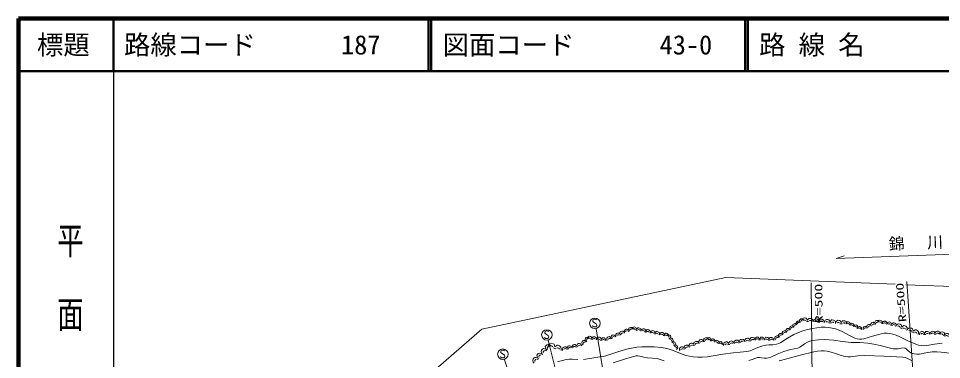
# Model space of a CAD drawing. Units: millimetres, scale not verified. Extents: x 63960 to 703960, y 389 to 360389.
# Drawn here: x 63960 to 238921, y 295718 to 360389 of the extents above; entities that cross this region are included whole.
import ezdxf
from ezdxf.enums import TextEntityAlignment as Align

# ---------------------------------------------------------------- set-up
doc = ezdxf.new("R2010")
doc.units = ezdxf.units.MM
doc.header["$LTSCALE"] = 1000
for name, color, linetype, lineweight in [('M-TTL', 2, 'Continuous', 140), ('M-TTL-BAND', 7, 'Continuous', 25), ('M-TTL-LINE', 7, 'Continuous', 50), ('S-BGD', 1, 'Continuous', 13), ('S-BGD-HTXT', 6, 'Continuous', 13)]:
    doc.layers.add(name, color=color, linetype=linetype, lineweight=lineweight)
doc.layers.add('M-TTL-TXT', color=7, linetype='Continuous')
doc.styles.add('@ＭＳ ゴシック', font='')
doc.styles.add('ＭＳ ゴシック', font='')
doc.styles.get('@ＭＳ ゴシック').set_extended_font_data('@MS Gothic')
doc.styles.get('ＭＳ ゴシック').set_extended_font_data('MS Gothic')

# ---------------------------------------------------------------- blocks, each defined once
blk = doc.blocks.new('BUHIN106')
at = {"color": 1, "linetype": 'Continuous', "lineweight": 13}
for points in [[(-803, -831), (-962, -622), (-1061, -333), (-993, -30), (-820, 149), (-654, 262), (-446, 237), (-187, 181), (-257, 441), (-294, 661), (-182, 810), (-21, 976), (292, 1084), (588, 983), (803, 831)], [(144, 191), (27, 86), (-57, -1), (-185, -142)], [(486, 695), (302, 696), (158, 546), (92, 353)], [(-341, -104), (-524, -169), (-673, -322), (-686, -511)]]:
    blk.add_lwpolyline(points, dxfattribs=at)
blk = doc.blocks.new('BUHIN108')
at = {"color": 1, "linetype": 'Continuous', "lineweight": 13}
for points in [[(-903, -215), (-920, -4), (-862, 234), (-684, 410), (-490, 456), (-329, 461), (-199, 354), (-48, 203), (17, 410), (88, 574), (228, 627), (408, 670), (667, 607), (823, 411), (903, 215)], [(-276, 77), (-428, 113), (-595, 73), (-685, -49)], [(180, 67), (56, 47), (-39, 24), (-187, -16)], [(630, 260), (506, 340), (343, 301), (215, 199)]]:
    blk.add_lwpolyline(points, dxfattribs=at)
blk = doc.blocks.new('BUHIN110')
at = {"color": 1, "linetype": 'Continuous', "lineweight": 13}
for points in [[(-882, 86), (-831, 281), (-705, 478), (-491, 582), (-301, 563), (-154, 518), (-70, 381), (19, 198), (142, 364), (257, 491), (400, 495), (576, 478), (790, 341), (870, 115), (882, -86)], [(-225, 155), (-351, 234), (-514, 250), (-633, 169)], [(183, 4), (65, 25), (-28, 34), (-174, 44)], [(649, 39), (562, 150), (403, 165), (256, 113)]]:
    blk.add_lwpolyline(points, dxfattribs=at)
blk = doc.blocks.new('BUHIN111')
at = {"color": 1, "linetype": 'Continuous', "lineweight": 13}
for points in [[(-831, -358), (-883, -159), (-867, 80), (-726, 278), (-548, 356), (-394, 387), (-250, 306), (-81, 187), (-53, 396), (-12, 566), (113, 640), (280, 712), (538, 695), (722, 533), (831, 358)], [(-278, 28), (-430, 37), (-584, -30), (-650, -162)], [(161, 94), (46, 54), (-42, 17), (-177, -47)], [(562, 355), (429, 412), (279, 347), (173, 227)]]:
    blk.add_lwpolyline(points, dxfattribs=at)
blk = doc.blocks.new('BUHIN112')
at = {"color": 1, "linetype": 'Continuous', "lineweight": 13}
for points in [[(-871, 172), (-802, 362), (-657, 546), (-432, 628), (-245, 591), (-103, 532), (-32, 386), (39, 196), (178, 349), (304, 465), (447, 455), (621, 420), (821, 263), (879, 30), (871, -172)], [(-209, 177), (-327, 268), (-488, 300), (-615, 230)], [(183, -13), (67, 18), (-24, 37), (-169, 61)], [(651, -25), (575, 95), (418, 125), (266, 88)]]:
    blk.add_lwpolyline(points, dxfattribs=at)
blk = doc.blocks.new('BUHIN113')
at = {"color": 1, "linetype": 'Continuous', "lineweight": 13}
for points in [[(-452, 667), (-286, 745), (-75, 771), (122, 681), (219, 538), (273, 408), (226, 270), (150, 102), (337, 112), (493, 105), (578, 8), (669, -126), (697, -354), (586, -542), (452, -667)], [(-22, 248), (-40, 382), (-123, 505), (-250, 541)], [(109, -125), (55, -31), (8, 39), (-70, 147)], [(404, -431), (431, -306), (350, -186), (227, -113)]]:
    blk.add_lwpolyline(points, dxfattribs=at)
blk = doc.blocks.new('BUHIN114')
at = {"color": 1, "linetype": 'Continuous', "lineweight": 13}
for points in [[(-917, -344), (-963, -126), (-934, 131), (-771, 339), (-573, 413), (-405, 439), (-255, 344), (-77, 206), (-36, 431), (16, 613), (156, 686), (339, 755), (618, 724), (808, 538), (917, 344)], [(-299, 45), (-463, 62), (-632, -2), (-711, -141)], [(179, 93), (52, 56), (-44, 20), (-194, -41)], [(626, 355), (485, 423), (320, 361), (199, 237)]]:
    blk.add_lwpolyline(points, dxfattribs=at)
blk = doc.blocks.new('BUHIN115')
at = {"color": 1, "linetype": 'Continuous', "lineweight": 13}
for points in [[(-731, 258), (-647, 413), (-499, 554), (-295, 597), (-138, 542), (-22, 472), (21, 338), (58, 164), (197, 280), (321, 363), (444, 337), (590, 285), (743, 124), (764, -85), (731, -258)], [(-159, 179), (-249, 273), (-384, 321), (-503, 276)], [(156, -35), (60, 8), (-17, 35), (-138, 74)], [(560, -103), (509, 9), (377, 56), (241, 42)]]:
    blk.add_lwpolyline(points, dxfattribs=at)
blk = doc.blocks.new('BUHIN116')
at = {"color": 1, "linetype": 'Continuous', "lineweight": 13}
for points in [[(-1003, -172), (-1007, 60), (-927, 316), (-720, 496), (-505, 533), (-328, 527), (-193, 401), (-39, 226), (47, 447), (136, 622), (293, 670), (494, 704), (772, 618), (930, 392), (1003, 172)], [(-297, 104), (-460, 154), (-646, 122), (-753, -5)], [(201, 60), (64, 47), (-41, 29), (-206, -4)], [(708, 240), (578, 337), (397, 306), (249, 203)]]:
    blk.add_lwpolyline(points, dxfattribs=at)
blk = doc.blocks.new('BUHIN117')
at = {"color": 1, "linetype": 'Continuous', "lineweight": 13}
for points in [[(-903, 22), (-867, 224), (-753, 434), (-543, 555), (-348, 550), (-196, 515), (-99, 382), (5, 203), (118, 381), (225, 519), (370, 533), (550, 529), (778, 406), (876, 182), (903, -22)], [(-241, 141), (-374, 212), (-542, 216), (-657, 124)], [(186, 18), (64, 30), (-31, 32), (-180, 31)], [(657, 88), (560, 194), (398, 198), (252, 134)]]:
    blk.add_lwpolyline(points, dxfattribs=at)
blk = doc.blocks.new('BUHIN118')
at = {"color": 1, "linetype": 'Continuous', "lineweight": 13}
for points in [[(-710, -473), (-791, -297), (-817, -73), (-720, 135), (-568, 237), (-430, 292), (-284, 241), (-106, 160), (-116, 358), (-108, 523), (-4, 613), (138, 707), (381, 736), (578, 616), (710, 473)], [(134, 115), (33, 58), (-41, 8), (-156, -73)], [(460, 425), (328, 454), (200, 369), (122, 240)], [(-263, -21), (-404, -39), (-536, -127), (-575, -260)]]:
    blk.add_lwpolyline(points, dxfattribs=at)
blk = doc.blocks.new('BUHIN119')
at = {"color": 1, "linetype": 'Continuous', "lineweight": 13}
for points in [[(-624, -452), (-703, -295), (-735, -95), (-654, 96), (-520, 194), (-399, 248), (-264, 208), (-102, 140), (-117, 319), (-115, 468), (-25, 553), (100, 643), (318, 677), (500, 576), (624, 452)], [(117, 108), (28, 53), (-38, 6), (-138, -72)], [(400, 399), (280, 421), (167, 340), (101, 221)], [(-236, -28), (-364, -49), (-479, -133), (-509, -255)]]:
    blk.add_lwpolyline(points, dxfattribs=at)
blk = doc.blocks.new('BUHIN120')
at = {"color": 1, "linetype": 'Continuous', "lineweight": 13}
for points in [[(-1064, 75), (-1010, 312), (-865, 553), (-609, 685), (-381, 669), (-202, 619), (-96, 456), (17, 239), (160, 443), (294, 600), (466, 609), (678, 594), (940, 436), (1044, 167), (1064, -75)], [(-276, 180), (-430, 271), (-627, 285), (-768, 183)], [(220, 11), (77, 32), (-35, 40), (-211, 47)], [(780, 68), (672, 199), (480, 212), (304, 144)]]:
    blk.add_lwpolyline(points, dxfattribs=at)
blk = doc.blocks.new('BUHIN121')
at = {"color": 1, "linetype": 'Continuous', "lineweight": 13}
for points in [[(-721, 301), (-628, 453), (-471, 586), (-263, 618), (-108, 553), (4, 477), (40, 339), (68, 162), (215, 270), (344, 348), (466, 314), (610, 254), (755, 83), (764, -128), (721, -301)], [(-150, 189), (-235, 289), (-369, 344), (-491, 306)], [(155, -44), (61, 4), (-15, 36), (-135, 82)], [(558, -135), (513, -19), (383, 35), (245, 29)]]:
    blk.add_lwpolyline(points, dxfattribs=at)
blk = doc.blocks.new('BUHIN122')
at = {"color": 1, "linetype": 'Continuous', "lineweight": 13}
for points in [[(-753, -366), (-809, -183), (-804, 37), (-682, 227), (-520, 305), (-380, 341), (-244, 272), (-82, 169), (-65, 364), (-35, 522), (78, 596), (228, 669), (468, 664), (644, 522), (753, 366)], [(-258, 14), (-398, 16), (-538, -52), (-593, -177)], [(145, 94), (40, 52), (-39, 14), (-161, -51)], [(504, 352), (379, 398), (243, 332), (150, 217)]]:
    blk.add_lwpolyline(points, dxfattribs=at)
blk = doc.blocks.new('BUHIN123')
at = {"color": 1, "linetype": 'Continuous', "lineweight": 13}
for points in [[(-882, 172), (-812, 364), (-666, 551), (-439, 635), (-249, 598), (-106, 538), (-34, 391), (39, 198), (179, 354), (307, 471), (451, 461), (628, 427), (830, 268), (889, 32), (882, -172)], [(-212, 179), (-332, 271), (-495, 302), (-623, 231)], [(185, -13), (68, 19), (-25, 37), (-171, 61)], [(659, -23), (582, 97), (423, 128), (269, 89)]]:
    blk.add_lwpolyline(points, dxfattribs=at)
blk = doc.blocks.new('BUHIN124')
at = {"color": 1, "linetype": 'Continuous', "lineweight": 13}
for points in [[(-1075, 387), (-950, 615), (-730, 822), (-429, 883), (-198, 800), (-29, 696), (34, 498), (87, 242), (294, 410), (477, 533), (657, 492), (872, 415), (1096, 176), (1125, -132), (1075, -387)], [(-232, 266), (-364, 404), (-563, 476), (-738, 412)], [(230, -52), (89, 11), (-24, 51), (-203, 110)], [(824, -157), (750, 9), (557, 79), (356, 60)]]:
    blk.add_lwpolyline(points, dxfattribs=at)
blk = doc.blocks.new('BUHIN125')
at = {"color": 1, "linetype": 'Continuous', "lineweight": 13}
for points in [[(-989, -22), (-959, 202), (-846, 437), (-621, 580), (-409, 585), (-240, 554), (-128, 413), (-5, 223), (110, 423), (220, 579), (378, 602), (576, 606), (831, 483), (950, 243), (989, 22)], [(-270, 143), (-420, 214), (-603, 210), (-725, 103)], [(202, 29), (68, 36), (-35, 34), (-198, 25)], [(715, 129), (603, 241), (425, 237), (269, 159)]]:
    blk.add_lwpolyline(points, dxfattribs=at)
blk = doc.blocks.new('BUHIN126')
at = {"color": 1, "linetype": 'Continuous', "lineweight": 13}
for points in [[(-968, 344), (-856, 550), (-659, 736), (-389, 792), (-181, 718), (-28, 626), (28, 448), (77, 218), (262, 370), (427, 480), (589, 445), (782, 376), (984, 162), (1011, -114), (968, -344)], [(-210, 238), (-329, 362), (-508, 426), (-665, 367)], [(207, -46), (80, 10), (-22, 46), (-183, 98)], [(741, -138), (674, 11), (500, 73), (319, 55)]]:
    blk.add_lwpolyline(points, dxfattribs=at)
blk = doc.blocks.new('BUHIN202')
at = {"color": 1, "linetype": 'Continuous', "lineweight": 13}
blk.add_lwpolyline([(310, 645), (255, 705), (180, 740), (75, 760), (-80, 760), (-210, 725), (-320, 650), (-385, 540), (-390, 425), (-385, 350), (-345, 250), (-275, 195), (270, -120), (330, -210), (370, -335), (360, -455), (325, -550), (255, -640), (100, -685), (-130, -685), (-230, -670), (-325, -625), (-405, -550), (-475, -435)], dxfattribs=at)
blk.add_circle((0, 0), 995, dxfattribs=at)

msp = doc.modelspace()

# ---------------------------------------------------------------- linework, layer by layer
at = {"layer": 'M-TTL'}
for p, q in [((63960, 360389), (63960, 389)), ((703960, 360389), (63960, 360389))]:
    msp.add_line(p, q, dxfattribs=at)
at = {"layer": 'M-TTL-BAND'}
msp.add_line((81960, 350389), (81960, 389), dxfattribs=at)
at = {"layer": 'M-TTL-LINE'}
for p, q in [((81960, 360389), (81960, 350389)), ((141710, 360389), (141710, 350389)), ((142210, 360389), (142210, 350389)), ((201710, 360389), (201710, 350389)), ((202210, 360389), (202210, 350389)), ((63960, 350389), (703960, 350389))]:
    msp.add_line(p, q, dxfattribs=at)
at = {"layer": 'S-BGD'}
for p, q in [((243447, 315798), (218967, 314891)), ((218967, 314891), (220450, 315378)), ((173445, 301533), (176477, 283173)), ((164357, 299394), (168666, 282100)), ((156026, 295832), (161312, 280204))]:
    msp.add_line(p, q, dxfattribs=at)
for points in [[(171056, 295707), (172610, 295992), (174183, 296217), (174852, 296318), (175507, 296478), (177350, 297114), (179214, 297694), (180170, 297902), (181147, 298052), (182121, 298133), (183102, 298155), (184428, 298108), (185751, 298000), (186523, 297885), (187289, 297709), (188071, 297445), (188835, 297123), (189644, 296778), (190481, 296488), (191162, 296327), (191867, 296224), (192708, 296167), (193546, 296171), (194577, 296252), (195604, 296393), (197492, 296718), (199398, 296986), (200727, 297095), (202034, 297263), (202632, 297399), (203215, 297593), (204112, 297998), (205026, 298344), (205594, 298449), (206187, 298496), (206924, 298538), (207637, 298639), (208074, 298774), (208491, 298967), (209702, 299744), (210946, 300470), (211779, 300833), (212636, 301141), (213526, 301412), (214441, 301626), (215275, 301761), (216133, 301838), (216851, 301847), (217563, 301796), (218212, 301687), (218844, 301519), (219541, 301271), (220226, 300963), (221362, 300348), (222515, 299794), (222938, 299668), (223367, 299604), (223783, 299607), (224215, 299673), (225849, 300178), (227486, 300622), (228043, 300695), (228598, 300706), (229138, 300655), (229670, 300544), (230346, 300327), (231012, 300050), (232522, 299290), (234024, 298602), (234529, 298452), (235051, 298360), (235576, 298342), (236120, 298385), (237568, 298649), (239020, 298853)], [(170974, 298503), (170850, 298661), (170771, 298880), (170819, 299113), (170948, 299252), (171073, 299340), (171233, 299324), (171431, 299284), (171374, 299482), (171343, 299649), (171427, 299765), (171547, 299894), (171785, 299980), (172012, 299906), (172178, 299794)], [(171683, 299296), (171596, 299215), (171532, 299147), (171436, 299038)], [(171938, 299685), (171798, 299684), (171690, 299568), (171642, 299419)], [(202425, 295535), (203018, 295736), (203528, 295937), (204052, 296078), (204413, 296095), (204790, 296051), (205278, 295972), (205759, 295955), (206153, 296026), (206548, 296162), (207778, 296745), (209006, 297261), (209641, 297461), (210298, 297604), (210985, 297719), (211655, 297892), (212046, 298074), (212414, 298311), (212944, 298695), (213499, 299025), (213944, 299187), (214422, 299297), (215624, 299424), (216817, 299491), (217633, 299486), (218447, 299421), (220129, 299168), (221816, 298975), (223404, 298921), (224982, 298807), (226118, 298612), (227259, 298355), (228482, 298033), (229722, 297768), (230213, 297737), (230713, 297766), (231278, 297877), (231821, 297925), (232022, 297873), (232211, 297758), (232621, 297350), (233076, 296986), (233392, 296852), (233739, 296772), (234262, 296739), (234773, 296766), (235962, 296993), (237169, 297161), (238006, 297160), (238850, 297098), (240506, 296947)], [(164302, 298206), (164433, 298473), (164674, 298719), (165015, 298805), (165283, 298722), (165481, 298612), (165562, 298389), (165637, 298099), (165864, 298302), (166067, 298451), (166274, 298414), (166524, 298337), (166791, 298076), (166840, 297726), (166797, 297431)], [(165271, 298110), (165113, 298262), (164882, 298333), (164685, 298251)], [(165815, 297770), (165650, 297835), (165519, 297876), (165312, 297933)], [(166498, 297681), (166405, 297867), (166181, 297937), (165952, 297905)], [(171317, 299065), (171178, 299013), (171067, 298894), (171059, 298750)], [(166144, 295292), (167761, 295730), (168331, 295787), (168907, 295784), (169978, 295715)], [(176696, 295125), (178826, 295809), (180995, 296442), (181373, 296433), (181760, 296362), (182479, 296158), (183218, 296011), (184118, 295981), (185005, 295891), (186374, 295486)], [(208148, 295471), (209596, 295852), (212134, 296541), (214707, 297177), (215389, 297303), (216080, 297370), (216650, 297361), (217227, 297291), (218023, 297109), (218824, 296864), (219737, 296561), (220652, 296319), (221161, 296259), (221676, 296258), (223028, 296403), (224390, 296488), (227981, 296358), (231594, 296166), (232022, 296085), (232441, 295943), (233349, 295485)]]:
    msp.add_lwpolyline(points, dxfattribs=at)
at = {"layer": 'S-BGD-HTXT'}
for p, q in [((151797, 301473), (198036, 311265)), ((198036, 311265), (230147, 309991)), ((214210, 310286), (214529, 280585)), ((232159, 309911), (279091, 308049)), ((232317, 310539), (234392, 281153)), ((91500, 249357), (151797, 301473))]:
    msp.add_line(p, q, dxfattribs=at)

# ---------------------------------------------------------------- block references
at = {"layer": 'S-BGD'}
for name, p in [('BUHIN202', (173216, 302590)), ('BUHIN119', (212122, 302770)), ('BUHIN120', (213497, 302921)), ('BUHIN120', (215625, 302771)), ('BUHIN120', (217754, 302620)), ('BUHIN120', (219883, 302470)), ('BUHIN121', (221530, 302259)), ('BUHIN122', (226352, 302434)), ('BUHIN123', (227664, 302550)), ('BUHIN123', (229427, 302206)), ('BUHIN202', (164114, 300384)), ('BUHIN111', (178027, 300387)), ('BUHIN111', (179690, 301104)), ('BUHIN112', (181074, 301267)), ('BUHIN112', (182816, 300922)), ('BUHIN112', (184557, 300578)), ('BUHIN118', (209554, 300890)), ('BUHIN119', (210875, 301866)), ('BUHIN121', (222973, 301657)), ('BUHIN122', (224847, 301703)), ('BUHIN124', (231284, 301612)), ('BUHIN124', (233434, 300837)), ('BUHIN125', (235715, 300443)), ('BUHIN125', (237693, 300486)), ('BUHIN126', (239436, 300192)), ('BUHIN110', (172621, 299540)), ('BUHIN110', (174384, 299368)), ('BUHIN111', (176364, 299670)), ('BUHIN112', (186299, 300234)), ('BUHIN113', (187325, 299647)), ('BUHIN114', (193873, 299088)), ('BUHIN115', (195160, 299286)), ('BUHIN115', (196623, 298770)), ('BUHIN116', (198613, 298531)), ('BUHIN116', (200620, 298875)), ('BUHIN116', (202627, 299219)), ('BUHIN117', (204419, 299419)), ('BUHIN117', (206226, 299376)), ('BUHIN118', (208135, 299944)), ('BUHIN202', (155771, 296729)), ('BUHIN106', (164109, 297530)), ('BUHIN108', (168007, 297678)), ('BUHIN108', (169813, 298108)), ('BUHIN113', (188228, 298314)), ('BUHIN114', (190203, 297712)), ('BUHIN114', (192038, 298400)), ('BUHIN106', (162503, 295868))]:
    msp.add_blockref(name, p, dxfattribs=at)

# ---------------------------------------------------------------- texts
at = {"layer": 'M-TTL-BAND', "style": '@ＭＳ ゴシック', "width": 1.4}
msp.add_text('平  面  図', height=3666, rotation=270, dxfattribs=at).set_placement((73737, 286863), align=Align.MIDDLE_RIGHT)
at = {"layer": 'M-TTL-TXT', "style": 'ＭＳ ゴシック'}
msp.add_text('標題', height=3666, dxfattribs=at).set_placement((72460, 355389), align=Align.MIDDLE_CENTER)
for s, p in [('路線コード', (83960, 355389)), ('187', (125102, 355389)), ('図面コード', (144340, 355389)), ('43-0', (185481, 355389)), ('路 線 名', (204340, 355389))]:
    msp.add_text(s, height=3666, dxfattribs=at).set_placement(p, align=Align.MIDDLE_LEFT)
at = {"layer": 'S-BGD', "insert": (228959, 316261), "char_height": 2199, "attachment_point": 7, "rotation": 2.2, "style": 'ＭＳ ゴシック'}
msp.add_mtext('\\T2.43;錦川', dxfattribs=at)
at = {"layer": 'S-BGD-HTXT', "style": 'ＭＳ ゴシック', "width": 1.5}
for rotation, p in [(90.4, (216821, 302616)), (94.5, (232710, 302911))]:
    msp.add_text('R=500', height=1466, rotation=rotation, dxfattribs=at).set_placement(p, align=Align.BOTTOM_LEFT)

doc.saveas('drawing.dxf')
